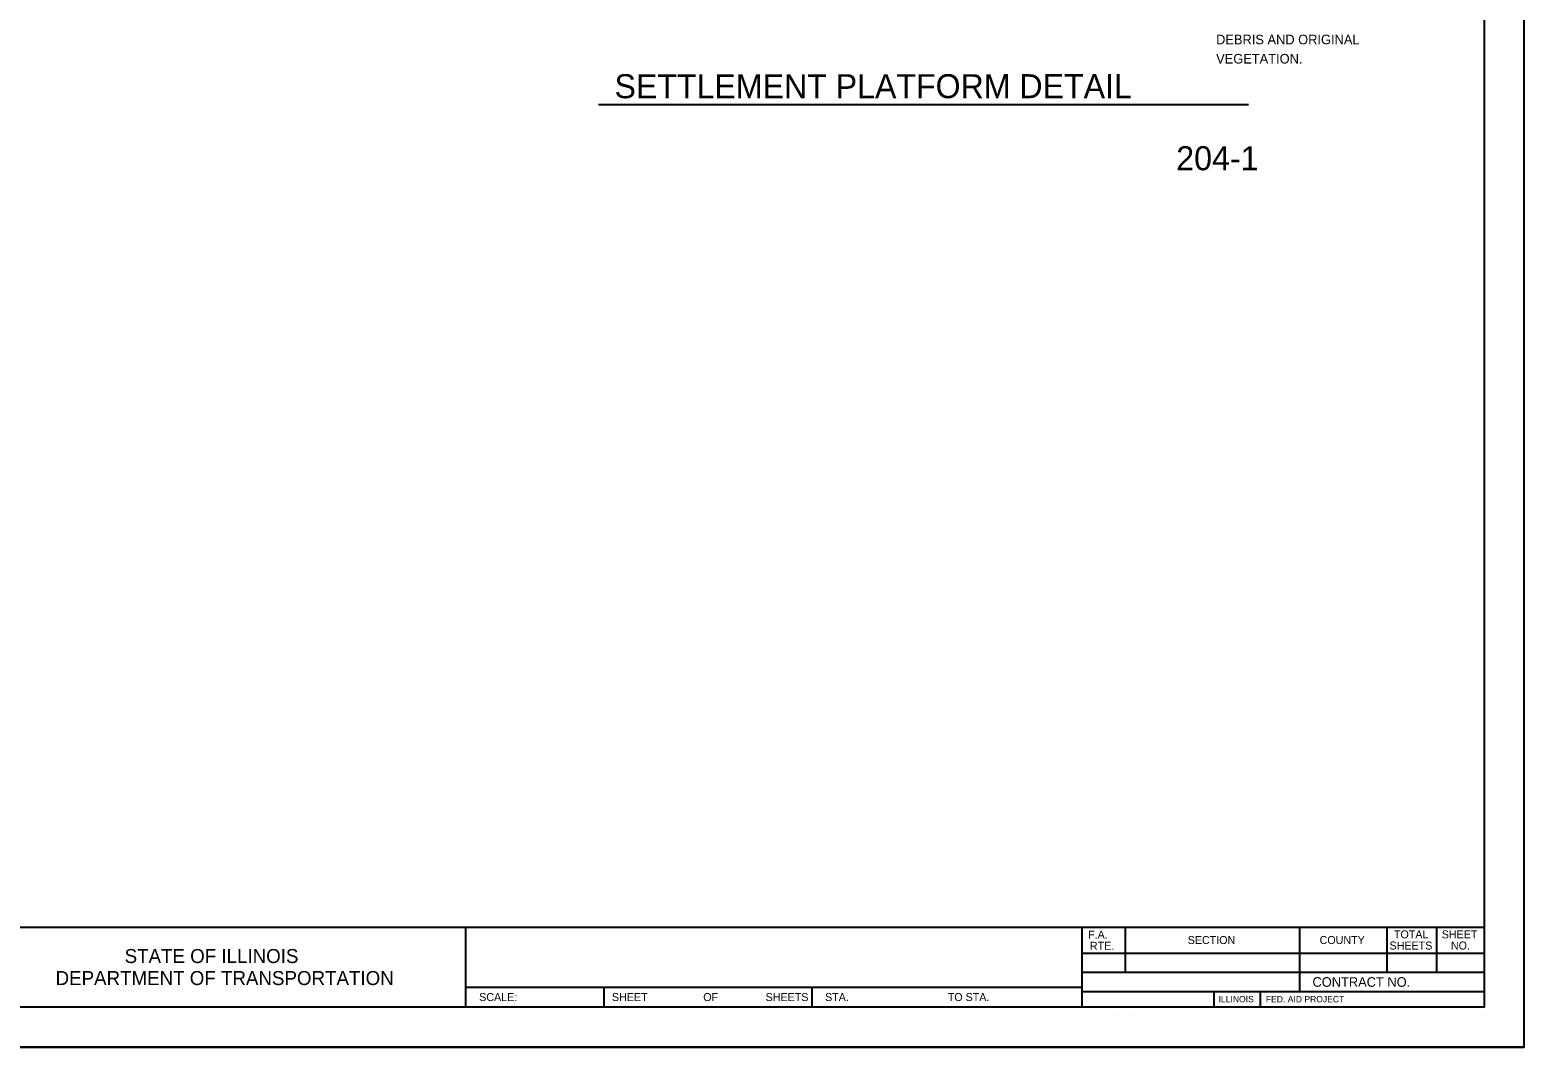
# Model space of a CAD drawing. Extents: x 2039679 to 2054696, y 1636462 to 1637830.
# Drawn here: x 2040445 to 2041379, y 1636462 to 1637097 of the extents above; entities that cross this region are included whole.
import ezdxf

# ---------------------------------------------------------------- set-up
doc = ezdxf.new("R2010")
doc.units = 0
for name, color, linetype in [('HS_Dimensions_and_Text', 7, 'Continuous'), ('HS_Miscellaneous', 7, 'Continuous'), ('HS_Title', 7, 'Continuous'), ('SH_General_Details', 7, 'Continuous'), ('SH_Printer_Plotting_Border', 7, 'Continuous')]:
    doc.layers.add(name, color=color, linetype=linetype)

msp = doc.modelspace()

# ---------------------------------------------------------------- linework, layer by layer
at = {"layer": 'HS_Title'}
msp.add_line((2040800.71, 1637050.47), (2041206.66, 1637050.47), dxfattribs=at)
at = {"layer": 'SH_General_Details'}
for p, q in [((2041378.95, 1636461.72), (2041378.95, 1637561.72)), ((2039778.95, 1636536.72), (2041353.95, 1636536.72)), ((2040717.66, 1636536.72), (2040717.66, 1636486.72)), ((2041102.66, 1636536.72), (2041102.66, 1636486.72)), ((2041129.67, 1636536.72), (2041129.67, 1636508.46)), ((2041238.67, 1636536.72), (2041238.67, 1636496.46)), ((2041293.27, 1636536.72), (2041293.27, 1636508.46)), ((2041324.31, 1636536.72), (2041324.31, 1636508.46)), ((2041102.66, 1636520.46), (2041353.95, 1636520.46)), ((2041102.66, 1636508.46), (2041353.95, 1636508.46)), ((2040717.66, 1636499.22), (2041102.66, 1636499.22)), ((2040803.95, 1636499.22), (2040803.95, 1636486.72)), ((2040933.95, 1636499.22), (2040933.95, 1636486.72)), ((2041102.66, 1636496.46), (2041353.95, 1636496.46)), ((2041185.02, 1636496.46), (2041185.02, 1636486.72)), ((2041214.02, 1636496.46), (2041214.02, 1636486.72)), ((2041124.67, 1636481.72), (2041124.67, 1636481.72)), ((2041134.67, 1636481.72), (2041134.67, 1636481.72)), ((2041353.95, 1636481.72), (2041353.95, 1636481.72)), ((2041378.95, 1636461.72), (2039678.95, 1636461.72))]:
    msp.add_line(p, q, dxfattribs=at)
msp.add_lwpolyline([(2039778.95, 1637536.72), (2041353.95, 1637536.72), (2041353.95, 1636486.72), (2039778.95, 1636486.72)], close=True, dxfattribs=at)
at = {"layer": 'SH_Printer_Plotting_Border'}
msp.add_lwpolyline([(2039678.95, 1636461.72), (2041378.95, 1636461.72), (2041378.95, 1637561.72), (2039678.95, 1637561.72)], close=True, dxfattribs=at)

# ---------------------------------------------------------------- texts
at = {"layer": 'HS_Dimensions_and_Text'}
for s, p in [('DEBRIS AND ORIGINAL', (2041186.52, 1637088.01)), ('VEGETATION.', (2041186.53, 1637076.01))]:
    msp.add_text(s, height=6, rotation=0.00408, dxfattribs=at).set_placement(p)
at = {"layer": 'HS_Miscellaneous'}
msp.add_text('204-1', height=15.042, dxfattribs=at).set_placement((2041161.59, 1637009.35))
at = {"layer": 'HS_Title'}
msp.add_text('SETTLEMENT PLATFORM DETAIL', height=15, rotation=0.00408, dxfattribs=at).set_placement((2040810.65, 1637054.35))
at = {"layer": 'SH_General_Details'}
for s, height, p in [('F.A.  ', 5, (2041106.52, 1636529.47)), ('TOTAL', 4.999, (2041297.62, 1636529.65)), ('SHEET', 4.999, (2041327.45, 1636529.65)), ('RTE.', 5, (2041107.68, 1636522.47)), ('SECTION', 4.999, (2041168.77, 1636526.08)), ('COUNTY', 4.999, (2041251.17, 1636526.08)), ('SHEETS', 4.999, (2041294.87, 1636522.65)), ('NO.', 4.999, (2041333.21, 1636522.65)), ('STATE OF ILLINOIS', 8.7501, (2040504.6, 1636514.22)), ('DEPARTMENT OF TRANSPORTATION', 8.7501, (2040461.44, 1636500.47)), ('CONTRACT NO.      ', 6, (2041246.72, 1636499.39)), ('SCALE:          ', 5, (2040726.12, 1636490.47)), ('SHEET', 5, (2040809.05, 1636490.47)), ('OF', 5, (2040866.09, 1636490.47)), ('SHEETS', 5, (2040905.05, 1636490.47)), ('STA.', 5, (2040942.2, 1636490.47)), ('TO STA.', 5, (2041018.86, 1636490.47)), ('ILLINOIS', 4, (2041188.06, 1636489.69)), ('FED. AID PROJECT', 4, (2041217.58, 1636489.69))]:
    msp.add_text(s, height=height, dxfattribs=at).set_placement(p)

doc.saveas('drawing.dxf')
